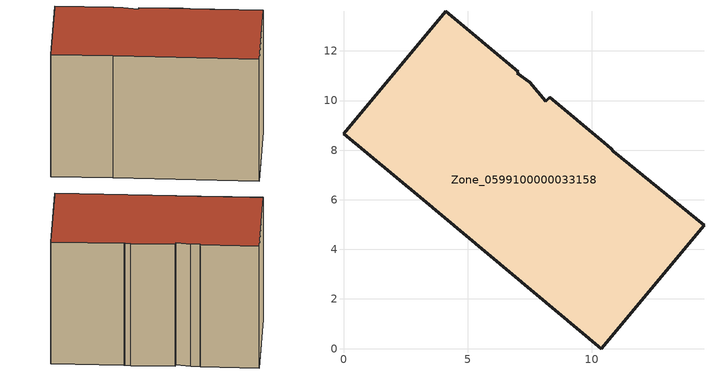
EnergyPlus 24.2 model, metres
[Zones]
Zone_0599100000033158
 floor ground (C_G): 10.79,8.06 10.86,7.96 14.53,4.98 10.38,0 3.1,6.1 0,8.66 4.11,13.59 7.05,11.17 7,11.1 7.51,10.74 8.16,9.98 8.31,10.13 10.52,8.3 z0
 wall outside (C_F): 10.38,0 14.53,4.98 10.86,7.96 10.79,8.06 10.52,8.3 8.31,10.13 8.16,9.98 7.51,10.74 7,11.1 7.05,11.17 4.11,13.59 0,8.66 3.1,6.1 10.38,0 z0:9.07
 roof outside (C_R): 10.86,7.96 10.79,8.06 10.52,8.3 8.31,10.13 8.16,9.98 7.51,10.74 7,11.1 7.05,11.17 4.11,13.59 0,8.66 3.1,6.1 10.38,0 14.53,4.98 z9.07
[BUILDING]
Pand.0599100000033158: North Axis=0; Terrain=City; Loads Convergence Tolerance Value=0.04; Temperature Convergence Tolerance Value=0.4; Solar Distribution=FullExterior; Maximum Number of Warmup Days=25; Minimum Number of Warmup Days=1
[Site:Location]
Rotterdam.The.Hague.AP_ZH_NLD Design_Conditions: Latitude=51.96; Longitude=4.45; Time Zone=1; Elevation=-4.5
[SITE:GROUNDTEMPERATURE:BUILDINGSURFACE]
18, 18, 18, 18, 18, 18, 18, 18, 18, 18, 18, 18
[MATERIAL] Thermal Absorptance=0.9; Solar Absorptance=0.7; Visible Absorptance=0.7
Name | Roughness | Thickness | Conductivity | Density | Specific Heat
G.TC.1946-1964 | MediumSmooth | 0.15 | 1 | 540 | 1210
F.TC.1946-1964 | Rough | 0.3 | 0.857143 | 1920 | 840
R.TC.1946-1964 | MediumRough | 0.2 | 0.235294 | 1500 | 1000
[CONSTRUCTION]
C_G: G.TC.1946-1964
C_F: F.TC.1946-1964
C_R: R.TC.1946-1964
[ZONE]
Zone_0599100000033158: Type=1; Multiplier=1; Ceiling Height=Autocalculate; Volume=Autocalculate; Floor Area=autocalculate; Part of Total Floor Area=Yes
[ZONEINFILTRATION:DESIGNFLOWRATE]
Infil_Zone_0599100000033158: Zone or ZoneList or Space or SpaceList=Zone_0599100000033158; Schedule=AlwaysOn; Design Flow Rate Calculation Method=Flow/Area; Flow Rate per Floor Area=0.003; Constant Term Coefficient=1; Temperature Term Coefficient=0; Velocity Term Coefficient=0; Velocity Squared Term Coefficient=0
[HVACTEMPLATE:ZONE:IDEALLOADSAIRSYSTEM]
Zone_0599100000033158: Maximum Heating Supply Air Temperature=50; Minimum Cooling Supply Air Temperature=13; Maximum Heating Supply Air Humidity Ratio=0.0156; Minimum Cooling Supply Air Humidity Ratio=0.0077; Heating Limit=NoLimit; Cooling Limit=NoLimit; Dehumidification Control Type=ConstantSensibleHeatRatio; Cooling Sensible Heat Ratio=0.7; Dehumidification Setpoint=60; Humidification Control Type=None; Humidification Setpoint=30; Outdoor Air Method=None; Outdoor Air Flow Rate per Person=0.00944; Outdoor Air Flow Rate per Zone Floor Area=0; Outdoor Air Flow Rate per Zone=0; Demand Controlled Ventilation Type=None; Outdoor Air Economizer Type=NoEconomizer; Heat Recovery Type=None; Sensible Heat Recovery Effectiveness=0.7; Latent Heat Recovery Effectiveness=0.65
[ZONECONTROL:THERMOSTAT]
ThermostatControl_Zone_0599100000033158: Zone or ZoneList=Zone_0599100000033158; Control Type Schedule=DualSetpointControlType; Control 1=Thermostat_Zone_0599100000033158; Temperature Difference Between Cutout And Setpoint=0
[THERMOSTATSETPOINT:DUALSETPOINT]
Thermostat_Zone_0599100000033158: Heating Setpoint Temperature Schedule=HeatingSetpoint_Zone_0599100000033158; Cooling Setpoint Temperature Schedule=CoolingSetpoint_Zone_0599100000033158
[SCHEDULE:COMPACT]
HeatingSetpoint_Zone_0599100000033158: Through: 12/31, For: AllDays, Until: 24:00, 21
CoolingSetpoint_Zone_0599100000033158: Through: 12/31, For: AllDays, Until: 24:00, 24
DualSetpointControlType: Through: 12/31, For: AllDays, Until: 24:00, 4
AlwaysOn: Through: 12/31, For: AllDays, Until: 24:00, 1
